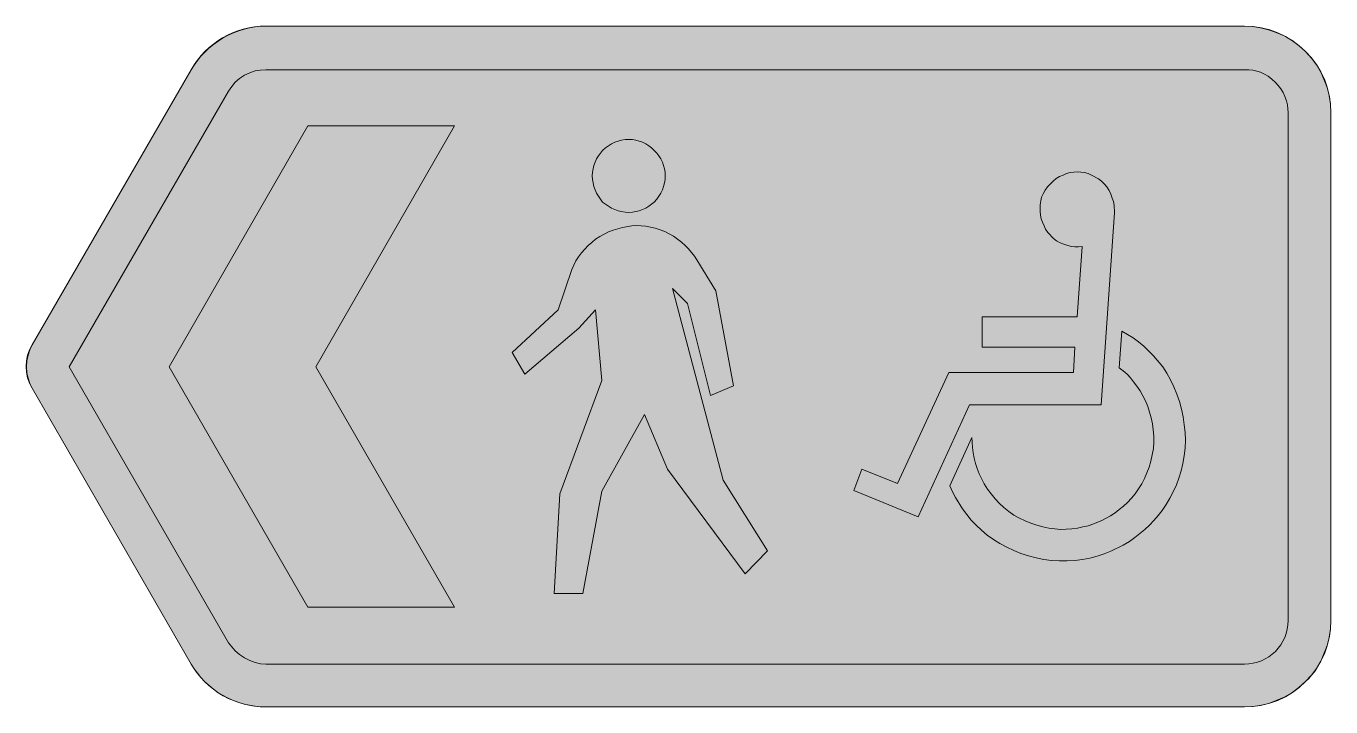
# Model space of a CAD drawing. Header units: metres. Extents: x 37 to 531, y 6 to 264.
import ezdxf

# ---------------------------------------------------------------- set-up
doc = ezdxf.new("R2010")
doc.units = ezdxf.units.M
for name, color, linetype, true_color in [('FILL_BLUE_0000FF', 7, 'Continuous', 0x0000ff), ('FILL_WHITE_FFFFFF', 7, 'Continuous', 0xffffff), ('STROKE_BLUE_0000FF', 7, 'Continuous', 0x0000ff)]:
    doc.layers.add(name, color=color, linetype=linetype, true_color=true_color)

msp = doc.modelspace()

# ---------------------------------------------------------------- hatches: boundary and pattern name
at = {"layer": 'FILL_BLUE_0000FF', "true_color": 0x0000ff}
h = msp.add_hatch(color=7, dxfattribs=at)
h.dxf.hatch_style = 1
h.paths.add_polyline_path([(128.25, 22.62), (126.22, 22.78), (124.2, 23.26), (122.17, 24.01), (120.15, 25.02), (118.28, 26.25), (116.7, 27.64), (115.34, 29.15), (114.15, 30.72), (53.85, 135.12), (114.15, 239.52), (115.34, 241.26), (116.7, 242.86), (118.28, 244.29), (120.15, 245.52), (122.17, 246.48), (124.2, 247.13), (126.22, 247.5), (128.25, 247.62), (498.75, 247.62), (500.32, 247.56), (501.86, 247.39), (503.35, 247.11), (504.75, 246.72), (506.27, 245.98), (507.71, 245.11), (509.1, 244.06), (510.45, 242.82), (511.52, 241.64), (512.47, 240.34), (513.32, 238.94), (514.05, 237.42), (514.62, 235.85), (514.99, 234.31), (515.19, 232.82), (515.25, 231.42), (515.25, 39.12), (515.17, 37.45), (514.92, 35.82), (514.52, 34.23), (513.97, 32.71), (513.29, 31.25), (512.47, 29.88), (511.52, 28.6), (510.45, 27.42), (509.27, 26.35), (507.99, 25.4), (506.62, 24.58), (505.16, 23.89), (503.64, 23.35), (502.05, 22.95), (500.42, 22.7), (498.75, 22.62), (128.25, 22.62)])
at = {"layer": 'FILL_WHITE_FFFFFF', "true_color": 0xffffff}
h = msp.add_hatch(color=7, dxfattribs=at)
h.dxf.hatch_style = 1
h.paths.add_polyline_path([(501.72, 263.96), (504.75, 263.48), (507.78, 262.73), (510.75, 261.72), (513.79, 260.43), (516.64, 258.79), (519.31, 256.83), (521.85, 254.52), (524.16, 251.98), (526.12, 249.31), (527.76, 246.46), (529.05, 243.42), (529.67, 241.94), (530.18, 240.45), (530.92, 237.42), (531.33, 234.39), (531.45, 231.42), (531.45, 39.12), (531.33, 36.15), (530.92, 33.12), (530.18, 30.09), (529.67, 28.6), (529.05, 27.12), (527.76, 24.04), (526.12, 21.12), (525.18, 19.74), (524.16, 18.43), (523.05, 17.19), (521.85, 16.02), (519.31, 13.71), (516.64, 11.74), (513.79, 10.11), (510.75, 8.82), (509.27, 8.2), (507.78, 7.69), (504.75, 6.94), (501.72, 6.54), (498.75, 6.42), (128.25, 6.42), (126.21, 6.49), (124.16, 6.7), (122.1, 7.04), (120.04, 7.51), (117.99, 8.1), (115.97, 8.82), (113.99, 9.66), (112.05, 10.62), (110.18, 11.8), (108.4, 13.09), (106.72, 14.47), (105.15, 15.94), (103.69, 17.5), (102.35, 19.14), (101.13, 20.85), (100.05, 22.62), (39.75, 127.02), (38.92, 128.88), (38.25, 130.84), (37.81, 132.93), (37.65, 135.12), (37.81, 137.36), (38.25, 139.54), (38.92, 141.62), (39.75, 143.52), (100.05, 247.62), (101.13, 249.39), (102.35, 251.1), (103.69, 252.74), (105.15, 254.29), (106.72, 255.77), (108.4, 257.15), (110.18, 258.44), (112.05, 259.62), (113.99, 260.67), (115.97, 261.59), (117.99, 262.36), (120.04, 262.99), (122.1, 263.49), (124.16, 263.84), (126.21, 264.05), (128.25, 264.12), (498.75, 264.12), (501.72, 263.96)])
h = msp.add_hatch(color=7, dxfattribs=at)
h.dxf.hatch_style = 1
h.paths.add_polyline_path([(91.65, 135.12), (144.15, 226.32), (199.65, 226.32), (147.15, 135.12), (199.65, 44.22), (144.15, 44.22), (91.65, 135.12)])
h = msp.add_hatch(color=7, dxfattribs=at)
h.dxf.hatch_style = 1
h.paths.add_polyline_path([(251.92, 208.77), (252.12, 210.1), (252.45, 211.41), (252.9, 212.67), (253.46, 213.88), (254.13, 215.01), (254.89, 216.07), (255.75, 217.02), (256.8, 217.98), (257.93, 218.82), (259.12, 219.54), (260.36, 220.13), (261.65, 220.6), (262.96, 220.94), (264.3, 221.15), (265.65, 221.22), (267, 221.15), (268.33, 220.94), (269.64, 220.6), (270.9, 220.13), (272.11, 219.54), (273.24, 218.82), (274.3, 217.98), (275.25, 217.02), (276.21, 216.07), (277.05, 215.01), (277.77, 213.88), (278.36, 212.67), (278.83, 211.41), (279.17, 210.1), (279.38, 208.77), (279.45, 207.42), (279.38, 206.07), (279.17, 204.73), (278.83, 203.42), (278.36, 202.13), (277.77, 200.89), (277.05, 199.7), (276.21, 198.57), (275.25, 197.52), (274.3, 196.66), (273.24, 195.9), (272.11, 195.23), (270.9, 194.67), (269.64, 194.22), (268.33, 193.89), (267, 193.69), (265.65, 193.62), (264.3, 193.69), (262.96, 193.89), (261.65, 194.22), (260.36, 194.67), (259.12, 195.23), (257.93, 195.9), (256.8, 196.66), (255.75, 197.52), (254.89, 198.57), (254.13, 199.7), (253.46, 200.89), (252.9, 202.13), (252.45, 203.42), (252.12, 204.73), (251.92, 206.07), (251.85, 207.42), (251.92, 208.77)])
h = msp.add_hatch(color=7, dxfattribs=at)
h.dxf.hatch_style = 1
h.paths.add_polyline_path([(375.15, 78.42), (350.85, 88.32), (353.85, 96.42), (367.35, 91.02), (386.85, 133.02), (433.95, 133.02), (434.55, 142.62), (399.45, 142.62), (399.45, 154.02), (435.45, 154.02), (437.25, 180.72), (435.9, 180.56), (434.55, 180.53), (433.2, 180.68), (431.85, 181.02), (430.33, 181.53), (428.92, 182.14), (427.63, 182.88), (426.45, 183.72), (424.31, 186.01), (423.45, 187.22), (422.85, 188.52), (422.24, 189.87), (421.76, 191.22), (421.46, 192.57), (421.35, 193.92), (421.42, 196.51), (421.6, 197.93), (421.95, 199.32), (422.51, 200.67), (423.26, 201.98), (424.19, 203.24), (425.25, 204.42), (426.25, 205.48), (427.42, 206.41), (428.71, 207.16), (430.05, 207.72), (431.4, 208.29), (432.75, 208.66), (434.1, 208.86), (435.45, 208.92), (436.8, 208.86), (438.15, 208.66), (439.5, 208.29), (440.85, 207.72), (443.47, 206.29), (444.65, 205.44), (445.65, 204.42), (446.67, 203.24), (447.49, 201.94), (448.14, 200.54), (448.65, 199.02), (449.17, 197.67), (449.44, 196.32), (449.55, 193.62), (444.45, 120.72), (394.65, 120.72), (375.15, 78.42)])
h = msp.add_hatch(color=7, dxfattribs=at)
h.dxf.hatch_style = 1
h.paths.add_polyline_path([(237.45, 49.32), (239.55, 87.12), (255.45, 130.02), (253.05, 156.72), (246.75, 149.82), (226.35, 132.42), (221.55, 140.52), (238.95, 156.72), (244.05, 172.02), (244.79, 173.68), (245.67, 175.28), (246.66, 176.81), (247.76, 178.28), (248.96, 179.68), (250.25, 181.01), (251.62, 182.25), (253.05, 183.42), (254.65, 184.48), (256.3, 185.4), (258, 186.19), (259.72, 186.87), (261.48, 187.43), (263.26, 187.89), (266.85, 188.52), (268.56, 188.58), (270.32, 188.52), (272.1, 188.34), (273.9, 188.03), (275.7, 187.6), (277.48, 187.04), (279.24, 186.35), (280.95, 185.52), (282.59, 184.57), (284.15, 183.51), (285.62, 182.36), (286.99, 181.13), (288.26, 179.83), (289.43, 178.47), (290.49, 177.07), (291.45, 175.62), (298.65, 163.92), (305.25, 127.92), (296.55, 124.32), (287.85, 159.12), (282.15, 164.82), (301.35, 92.22), (318.15, 65.52), (309.75, 56.82), (280.35, 96.42), (271.65, 117.12), (255.45, 88.02), (248.25, 49.32), (237.45, 49.32)])
h = msp.add_hatch(color=7, dxfattribs=at)
h.dxf.hatch_style = 1
h.paths.add_polyline_path([(452.25, 148.62), (454.45, 147.43), (456.56, 146.11), (458.62, 144.61), (460.65, 142.92), (462.45, 141.24), (464.25, 139.36), (467.85, 135.12), (469.37, 132.7), (470.76, 130.18), (472.02, 127.56), (473.14, 124.84), (474.1, 122.05), (474.9, 119.17), (475.52, 116.23), (475.95, 113.22), (476.28, 110.28), (476.37, 107.34), (476.24, 104.4), (475.91, 101.48), (475.4, 98.61), (474.73, 95.8), (473.9, 93.06), (472.95, 90.42), (471.77, 87.82), (470.47, 85.39), (469.07, 83.08), (467.55, 80.82), (466.1, 78.85), (464.47, 76.99), (462.74, 75.25), (460.95, 73.62), (457.24, 70.51), (455.17, 69.02), (452.85, 67.62), (448.12, 65.41), (445.59, 64.37), (442.95, 63.42), (440.21, 62.72), (437.4, 62.19), (434.53, 61.83), (431.62, 61.66), (428.69, 61.67), (425.74, 61.86), (422.79, 62.24), (419.85, 62.82), (416.95, 63.58), (414.13, 64.5), (411.38, 65.59), (408.71, 66.83), (406.15, 68.23), (403.69, 69.78), (401.36, 71.48), (399.15, 73.32), (397.18, 75.18), (395.32, 77.14), (393.58, 79.23), (391.95, 81.42), (389.32, 85.66), (388.15, 87.87), (387.15, 90.12), (395.55, 108.42), (395.61, 106.57), (395.77, 104.63), (396.06, 102.64), (396.45, 100.62), (396.96, 98.6), (397.57, 96.61), (398.31, 94.67), (399.15, 92.82), (400.23, 90.82), (401.45, 88.89), (402.8, 87.03), (404.29, 85.24), (405.9, 83.54), (407.63, 81.94), (409.48, 80.43), (411.45, 79.02), (413.51, 77.85), (415.65, 76.83), (417.84, 75.94), (420.07, 75.19), (422.34, 74.59), (424.61, 74.13), (426.89, 73.8), (429.15, 73.62), (431.22, 73.68), (433.35, 73.84), (435.48, 74.13), (437.55, 74.52), (439.52, 75.02), (441.37, 75.61), (444.75, 76.92), (448.05, 78.79), (449.73, 79.87), (451.35, 81.12), (452.92, 82.35), (454.46, 83.78), (455.95, 85.38), (457.35, 87.12), (458.64, 88.96), (459.82, 90.89), (460.88, 92.9), (461.81, 94.99), (462.62, 97.17), (463.3, 99.44), (463.84, 101.79), (464.25, 104.22), (464.39, 106.58), (464.37, 108.93), (464.2, 111.26), (463.87, 113.56), (463.41, 115.81), (462.82, 118.02), (462.09, 120.15), (461.25, 122.22), (460.29, 124.19), (459.22, 126.04), (458.04, 127.79), (456.75, 129.42), (455.57, 130.94), (454.27, 132.34), (452.87, 133.64), (451.35, 134.82), (452.25, 148.62)])

# ---------------------------------------------------------------- linework, layer by layer
at = {"layer": 'FILL_BLUE_0000FF', "lineweight": 0, "true_color": 0x0000ff}
msp.add_lwpolyline([(128.25, 22.62), (126.22, 22.78), (124.2, 23.26), (122.17, 24.01), (120.15, 25.02), (118.28, 26.25), (116.7, 27.64), (115.34, 29.15), (114.15, 30.72), (53.85, 135.12), (114.15, 239.52), (115.34, 241.26), (116.7, 242.86), (118.28, 244.29), (120.15, 245.52), (122.17, 246.48), (124.2, 247.13), (126.22, 247.5), (128.25, 247.62), (498.75, 247.62), (500.32, 247.56), (501.86, 247.39), (503.35, 247.11), (504.75, 246.72), (506.27, 245.98), (507.71, 245.11), (509.1, 244.06), (510.45, 242.82), (511.52, 241.64), (512.47, 240.34), (513.32, 238.94), (514.05, 237.42), (514.62, 235.85), (514.99, 234.31), (515.19, 232.82), (515.25, 231.42), (515.25, 39.12), (515.17, 37.45), (514.92, 35.82), (514.52, 34.23), (513.97, 32.71), (513.29, 31.25), (512.47, 29.88), (511.52, 28.6), (510.45, 27.42), (509.27, 26.35), (507.99, 25.4), (506.62, 24.58), (505.16, 23.89), (503.64, 23.35), (502.05, 22.95), (500.42, 22.7), (498.75, 22.62)], close=True, dxfattribs=at)
at = {"layer": 'FILL_WHITE_FFFFFF', "lineweight": 0, "true_color": 0xffffff}
for points in [[(501.72, 263.96), (504.75, 263.48), (507.78, 262.73), (510.75, 261.72), (513.79, 260.43), (516.64, 258.79), (519.31, 256.83), (521.85, 254.52), (524.16, 251.98), (526.12, 249.31), (527.76, 246.46), (529.05, 243.42), (529.67, 241.94), (530.18, 240.45), (530.92, 237.42), (531.33, 234.39), (531.45, 231.42), (531.45, 39.12), (531.33, 36.15), (530.92, 33.12), (530.18, 30.09), (529.67, 28.6), (529.05, 27.12), (527.76, 24.04), (526.12, 21.12), (525.18, 19.74), (524.16, 18.43), (523.05, 17.19), (521.85, 16.02), (519.31, 13.71), (516.64, 11.74), (513.79, 10.11), (510.75, 8.82), (509.27, 8.2), (507.78, 7.69), (504.75, 6.94), (501.72, 6.54), (498.75, 6.42), (128.25, 6.42), (126.21, 6.49), (124.16, 6.7), (122.1, 7.04), (120.04, 7.51), (117.99, 8.1), (115.97, 8.82), (113.99, 9.66), (112.05, 10.62), (110.18, 11.8), (108.4, 13.09), (106.72, 14.47), (105.15, 15.94), (103.69, 17.5), (102.35, 19.14), (101.13, 20.85), (100.05, 22.62), (39.75, 127.02), (38.92, 128.88), (38.25, 130.84), (37.81, 132.93), (37.65, 135.12), (37.81, 137.36), (38.25, 139.54), (38.92, 141.62), (39.75, 143.52), (100.05, 247.62), (101.13, 249.39), (102.35, 251.1), (103.69, 252.74), (105.15, 254.29), (106.72, 255.77), (108.4, 257.15), (110.18, 258.44), (112.05, 259.62), (113.99, 260.67), (115.97, 261.59), (117.99, 262.36), (120.04, 262.99), (122.1, 263.49), (124.16, 263.84), (126.21, 264.05), (128.25, 264.12), (498.75, 264.12)], [(251.92, 208.77), (252.12, 210.1), (252.45, 211.41), (252.9, 212.67), (253.46, 213.88), (254.13, 215.01), (254.89, 216.07), (255.75, 217.02), (256.8, 217.98), (257.93, 218.82), (259.12, 219.54), (260.36, 220.13), (261.65, 220.6), (262.96, 220.94), (264.3, 221.15), (265.65, 221.22), (267, 221.15), (268.33, 220.94), (269.64, 220.6), (270.9, 220.13), (272.11, 219.54), (273.24, 218.82), (274.3, 217.98), (275.25, 217.02), (276.21, 216.07), (277.05, 215.01), (277.77, 213.88), (278.36, 212.67), (278.83, 211.41), (279.17, 210.1), (279.38, 208.77), (279.45, 207.42), (279.38, 206.07), (279.17, 204.73), (278.83, 203.42), (278.36, 202.13), (277.77, 200.89), (277.05, 199.7), (276.21, 198.57), (275.25, 197.52), (274.3, 196.66), (273.24, 195.9), (272.11, 195.23), (270.9, 194.67), (269.64, 194.22), (268.33, 193.89), (267, 193.69), (265.65, 193.62), (264.3, 193.69), (262.96, 193.89), (261.65, 194.22), (260.36, 194.67), (259.12, 195.23), (257.93, 195.9), (256.8, 196.66), (255.75, 197.52), (254.89, 198.57), (254.13, 199.7), (253.46, 200.89), (252.9, 202.13), (252.45, 203.42), (252.12, 204.73), (251.92, 206.07), (251.85, 207.42)], [(375.15, 78.42), (350.85, 88.32), (353.85, 96.42), (367.35, 91.02), (386.85, 133.02), (433.95, 133.02), (434.55, 142.62), (399.45, 142.62), (399.45, 154.02), (435.45, 154.02), (437.25, 180.72), (435.9, 180.56), (434.55, 180.53), (433.2, 180.68), (431.85, 181.02), (430.33, 181.53), (428.92, 182.14), (427.63, 182.88), (426.45, 183.72), (424.31, 186.01), (423.45, 187.22), (422.85, 188.52), (422.24, 189.87), (421.76, 191.22), (421.46, 192.57), (421.35, 193.92), (421.42, 196.51), (421.6, 197.93), (421.95, 199.32), (422.51, 200.67), (423.26, 201.98), (424.19, 203.24), (425.25, 204.42), (426.25, 205.48), (427.42, 206.41), (428.71, 207.16), (430.05, 207.72), (431.4, 208.29), (432.75, 208.66), (434.1, 208.86), (435.45, 208.92), (436.8, 208.86), (438.15, 208.66), (439.5, 208.29), (440.85, 207.72), (443.47, 206.29), (444.65, 205.44), (445.65, 204.42), (446.67, 203.24), (447.49, 201.94), (448.14, 200.54), (448.65, 199.02), (449.17, 197.67), (449.44, 196.32), (449.55, 193.62), (444.45, 120.72), (394.65, 120.72)], [(237.45, 49.32), (239.55, 87.12), (255.45, 130.02), (253.05, 156.72), (246.75, 149.82), (226.35, 132.42), (221.55, 140.52), (238.95, 156.72), (244.05, 172.02), (244.79, 173.68), (245.67, 175.28), (246.66, 176.81), (247.76, 178.28), (248.96, 179.68), (250.25, 181.01), (251.62, 182.25), (253.05, 183.42), (254.65, 184.48), (256.3, 185.4), (258, 186.19), (259.72, 186.87), (261.48, 187.43), (263.26, 187.89), (266.85, 188.52), (268.56, 188.58), (270.32, 188.52), (272.1, 188.34), (273.9, 188.03), (275.7, 187.6), (277.48, 187.04), (279.24, 186.35), (280.95, 185.52), (282.59, 184.57), (284.15, 183.51), (285.62, 182.36), (286.99, 181.13), (288.26, 179.83), (289.43, 178.47), (290.49, 177.07), (291.45, 175.62), (298.65, 163.92), (305.25, 127.92), (296.55, 124.32), (287.85, 159.12), (282.15, 164.82), (301.35, 92.22), (318.15, 65.52), (309.75, 56.82), (280.35, 96.42), (271.65, 117.12), (255.45, 88.02), (248.25, 49.32)], [(452.25, 148.62), (454.45, 147.43), (456.56, 146.11), (458.62, 144.61), (460.65, 142.92), (462.45, 141.24), (464.25, 139.36), (467.85, 135.12), (469.37, 132.7), (470.76, 130.18), (472.02, 127.56), (473.14, 124.84), (474.1, 122.05), (474.9, 119.17), (475.52, 116.23), (475.95, 113.22), (476.28, 110.28), (476.37, 107.34), (476.24, 104.4), (475.91, 101.48), (475.4, 98.61), (474.73, 95.8), (473.9, 93.06), (472.95, 90.42), (471.77, 87.82), (470.47, 85.39), (469.07, 83.08), (467.55, 80.82), (466.1, 78.85), (464.47, 76.99), (462.74, 75.25), (460.95, 73.62), (457.24, 70.51), (455.17, 69.02), (452.85, 67.62), (448.12, 65.41), (445.59, 64.37), (442.95, 63.42), (440.21, 62.72), (437.4, 62.19), (434.53, 61.83), (431.62, 61.66), (428.69, 61.67), (425.74, 61.86), (422.79, 62.24), (419.85, 62.82), (416.95, 63.58), (414.13, 64.5), (411.38, 65.59), (408.71, 66.83), (406.15, 68.23), (403.69, 69.78), (401.36, 71.48), (399.15, 73.32), (397.18, 75.18), (395.32, 77.14), (393.58, 79.23), (391.95, 81.42), (389.32, 85.66), (388.15, 87.87), (387.15, 90.12), (395.55, 108.42), (395.61, 106.57), (395.77, 104.63), (396.06, 102.64), (396.45, 100.62), (396.96, 98.6), (397.57, 96.61), (398.31, 94.67), (399.15, 92.82), (400.23, 90.82), (401.45, 88.89), (402.8, 87.03), (404.29, 85.24), (405.9, 83.54), (407.63, 81.94), (409.48, 80.43), (411.45, 79.02), (413.51, 77.85), (415.65, 76.83), (417.84, 75.94), (420.07, 75.19), (422.34, 74.59), (424.61, 74.13), (426.89, 73.8), (429.15, 73.62), (431.22, 73.68), (433.35, 73.84), (435.48, 74.13), (437.55, 74.52), (439.52, 75.02), (441.37, 75.61), (444.75, 76.92), (448.05, 78.79), (449.73, 79.87), (451.35, 81.12), (452.92, 82.35), (454.46, 83.78), (455.95, 85.38), (457.35, 87.12), (458.64, 88.96), (459.82, 90.89), (460.88, 92.9), (461.81, 94.99), (462.62, 97.17), (463.3, 99.44), (463.84, 101.79), (464.25, 104.22), (464.39, 106.58), (464.37, 108.93), (464.2, 111.26), (463.87, 113.56), (463.41, 115.81), (462.82, 118.02), (462.09, 120.15), (461.25, 122.22), (460.29, 124.19), (459.22, 126.04), (458.04, 127.79), (456.75, 129.42), (455.57, 130.94), (454.27, 132.34), (452.87, 133.64), (451.35, 134.82)]]:
    msp.add_lwpolyline(points, close=True, dxfattribs=at)
at = {"layer": 'FILL_WHITE_FFFFFF', "lineweight": 0, "true_color": 0x0000ff}
msp.add_lwpolyline([(91.65, 135.12), (144.15, 226.32), (199.65, 226.32), (147.15, 135.12), (199.65, 44.22), (144.15, 44.22)], close=True, dxfattribs=at)
at = {"layer": 'STROKE_BLUE_0000FF', "lineweight": 0, "true_color": 0x0000ff}
msp.add_lwpolyline([(531.45, 231.42), (531.3, 234.66), (530.84, 237.86), (530.07, 240.97), (529.01, 243.98), (527.66, 246.87), (526.01, 249.6), (524.07, 252.16), (521.85, 254.52), (519.49, 256.66), (516.93, 258.55), (514.2, 260.19), (511.31, 261.57), (508.3, 262.66), (505.19, 263.46), (501.99, 263.95), (498.75, 264.12), (128.25, 264.12), (126.07, 264.05), (123.91, 263.83), (121.79, 263.47), (119.71, 262.98), (117.67, 262.35), (115.69, 261.59), (113.76, 260.7), (111.9, 259.69), (110.11, 258.57), (108.39, 257.32), (106.76, 255.97), (105.22, 254.5), (103.77, 252.93), (102.42, 251.26), (101.18, 249.49), (100.05, 247.62), (39.75, 143.52), (38.77, 141.56), (38.06, 139.51), (37.64, 137.4), (37.5, 135.27), (37.64, 133.14), (38.06, 131.03), (38.77, 128.98), (39.75, 127.02), (100.05, 22.62), (101.18, 20.81), (102.42, 19.08), (103.77, 17.45), (105.22, 15.91), (106.76, 14.48), (108.39, 13.14), (110.11, 11.92), (111.9, 10.81), (113.76, 9.81), (115.69, 8.94), (117.67, 8.18), (119.71, 7.56), (121.79, 7.07), (123.91, 6.71), (126.07, 6.49), (128.25, 6.42), (498.75, 6.42), (501.99, 6.57), (505.19, 7.03), (508.3, 7.8), (511.31, 8.86), (514.2, 10.21), (516.93, 11.86), (519.49, 13.8), (521.85, 16.02), (524.07, 18.38), (526.01, 20.94), (527.66, 23.67), (529.01, 26.56), (530.07, 29.57), (530.84, 32.68), (531.3, 35.88), (531.45, 39.12), (531.45, 231.42)], dxfattribs=at)

doc.saveas('drawing.dxf')
